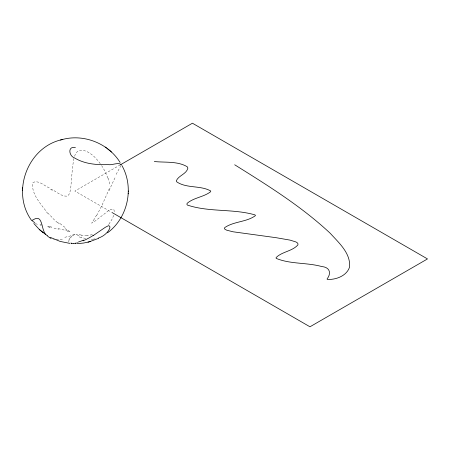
<?xml version="1.0" encoding="UTF-8"?>
<svg xmlns="http://www.w3.org/2000/svg" width="450" height="450" viewBox="0 0 450 450"><rect width="100%" height="100%" fill="white"/><g stroke="black" fill="none" stroke-linecap="round" stroke-linejoin="round"><path stroke-width="0.34" stroke-dasharray="2.25 1.69" d="M73.918 158.468L72.574 166.584L70.627 189.405L69.457 193.719L67.944 195.694A3.285 3.229 74.6 0 1 67.005 196.149C61.127 196.515 56.464 191.621 51.469 189.203M68.889 240.722L69.216 239.771M113.732 215.347L111.825 219.639L109.794 222.727M74.587 156.274C78.283 143.916 91.845 153.304 96.722 159.317A49.303 43.577 74.6 0 1 100.373 163.822M120.994 165.521L116.128 174.386M109.356 188.55L101.97 205.397L96.789 215.263M94.241 219.189L91.642 223.194L95.141 221.023L108.54 210.679L111.426 209.211L113.265 209.177A4.117 2.481 -58.2 0 1 113.895 209.678L114.396 211.86M70.554 237.831L71.128 237.212M72.979 235.592L75.403 233.972L69.992 236.053L63.394 237.656M120.33 164.835L74.891 191.07L111.336 212.113M95.147 238.882L93.532 239.085M86.979 235.71L87.829 235.62M81.084 235.614L81.72 235.693M50.304 227.334L46.671 226.564M54.056 228.133L58.837 229.185M40.089 225.056L40.832 225.242M67.157 231.182L70.431 231.913L66.881 229.534M37.401 224.314L35.258 223.566M75.943 234.248L76.5 234.467M79.054 235.929L75.949 234.253M49.236 187.869C44.325 185.906 38.284 179.55 32.901 182.61A2.177 1.305 -80.8 0 0 32.58 183.24C31.613 193.59 39.572 202.539 45.422 210.263M51.975 217.266L48.172 213.356M107.809 178.144L107.325 176.799A49.303 43.577 74.6 0 0 101.61 165.6M108.056 178.054A48.296 44.049 75.1 0 1 110.025 185.389M50.524 189.236A48.803 5.248 33.9 0 1 52.605 190.496M47.936 213.536A52.526 26.162 45.6 0 1 45.157 210.409M57.555 222.654A51.334 22.438 45.8 0 1 51.851 217.423M59.439 223.903A49.821 21.262 45.7 0 1 57.651 222.401M65.014 227.379A51.21 22.281 45.8 0 1 59.636 223.211M66.876 229.838A51.57 24.953 47.1 0 1 64.946 228.51M58.101 228.623A28.648 3.392 14 0 1 67.489 230.85M47.531 226.626A32.484 0.731 12.7 0 1 51.711 227.503M51.733 227.076A36.011 1.519 10.2 0 1 48.679 226.44M42.154 225.096A39.398 4.039 6.4 0 1 39.291 224.387M62.364 239.147A49.056 21.071 -37.1 0 1 53.392 239.04M70.661 237.285A22.185 6.744 -18.2 0 1 72.416 235.643M68.94 239.861A25.352 6.801 -21.7 0 1 70.082 237.949M69.053 242.117A28.367 7.059 -25.6 0 1 68.709 240.801M93.544 239.158A51.986 33.126 73.1 0 1 89.539 239.186M85.736 238.59A51.986 33.126 73.1 0 1 81.135 237.083M81.225 237.729A52.914 30.769 64.4 0 1 79.104 236.818M77.349 234.692A19.626 14.541 -17.6 0 1 76.551 234.405M81.309 235.013A21.982 16.903 -21.5 0 1 77.591 234.276M86.991 235.507A25.751 21.066 -29.2 0 1 81.771 235.513M92.306 234.54A27.726 23.282 -31.8 0 1 87.834 235.463M109.957 222.823A28.333 24.401 -33.3 0 1 108.067 225.135M96.626 215.094A51.221 32.355 -69.9 0 1 94.101 219.004M109.131 190.654A39.724 3.617 -68.4 0 1 115.324 177.188"/><path stroke-width="0.67" d="M31.776 220.68C10.946 192.628 27.219 147.662 61.408 139.77M107.499 232.819C127.952 217.873 134.409 187.56 121.916 165.549M22.5 190.586L22.523 189.838M22.562 188.466L22.59 187.718M128.233 193.821L128.256 193.072M128.295 191.706L128.317 190.952M121.207 164.829C119.216 161.679 111.397 165.589 108.017 164.616C96.699 164.998 84.668 164.025 74.762 158.057C68.608 156.015 67.607 145.704 75.409 147.572M32.912 219.994C44.066 212.535 40.297 232.346 47.284 235.53M93.082 235.688L105.334 227.295L108.152 225.838A3.988 1.491 -39.2 0 1 108.939 225.731C111.15 226.541 109.08 229.669 108.281 230.946C105.874 234.36 102.251 236.824 98.302 238.118M120.938 164.486L192.426 123.21L427.5 258.93L309.966 326.79L111.943 212.462M98.454 238.393L89.409 241.774M61.993 139.612C83.649 133.554 108.399 143.347 120.139 162.518M77.541 243.624L83.633 243.039L88.824 241.931M60.497 140.012L62.809 139.393M88.009 242.151L90.321 241.526M77.749 242.831L75.471 243.338M73.479 243.574L71.336 243.489M154.305 161.516C165.156 162.72 177.542 160.948 187.256 166.77L187.875 168.103C186.553 174.066 178.746 175.359 176.349 180.681L176.602 181.744C186.469 188.679 200.621 185.119 210.786 191.031L210.572 191.773C203.642 197.106 193.911 197.567 187.194 203.265L186.868 204.171L187.307 205.031C208.941 212.377 233.1 208.541 255.026 214.903L255.465 215.623C246.662 222.154 233.865 221.276 224.736 227.588L224.404 228.493L225.045 229.365L226.766 230.203L233.021 231.784L276.081 237.69L290.115 240.131L295.937 241.948L297.428 242.927L298.018 243.951L297.821 245.014C292.078 251.376 282.06 251.606 276.092 257.58L276.171 258.379C290.363 264.291 306.844 262.418 321.705 266.529C329.873 267.182 331.554 273.184 327.099 278.944L327.251 279.405C335.762 279.951 346.787 275.946 349.571 267.041C350.775 253.159 338.777 242.752 330.322 233.381C301.584 206.46 267.936 185.558 234.681 164.773M69.834 243.382L60.137 241.425L50.754 237.555M45.568 234.461L39.369 229.506L33.812 223.453M105.249 147.077L106.538 148.05M107.595 148.838L110.093 150.851M43.223 232.706L39.369 229.506M110.301 151.031L111.448 152.032M34.802 222.525A44.274 6.947 -1 0 1 32.372 219.999M50.197 237.836A50.94 22.736 -42.9 0 1 47.143 235.665M51.075 238.359A49.056 21.071 -37.1 0 1 50.034 237.904M71.736 243.214A31.601 7.875 -29.9 0 1 70.824 243.073M75.668 243.152A35.027 9.652 -35.1 0 1 73.654 243.422M83.514 240.092A37.856 11.537 -38.1 0 1 78.407 242.004M93.122 235.519A39.043 13.022 -40.1 0 1 83.031 240.846"/></g></svg>
